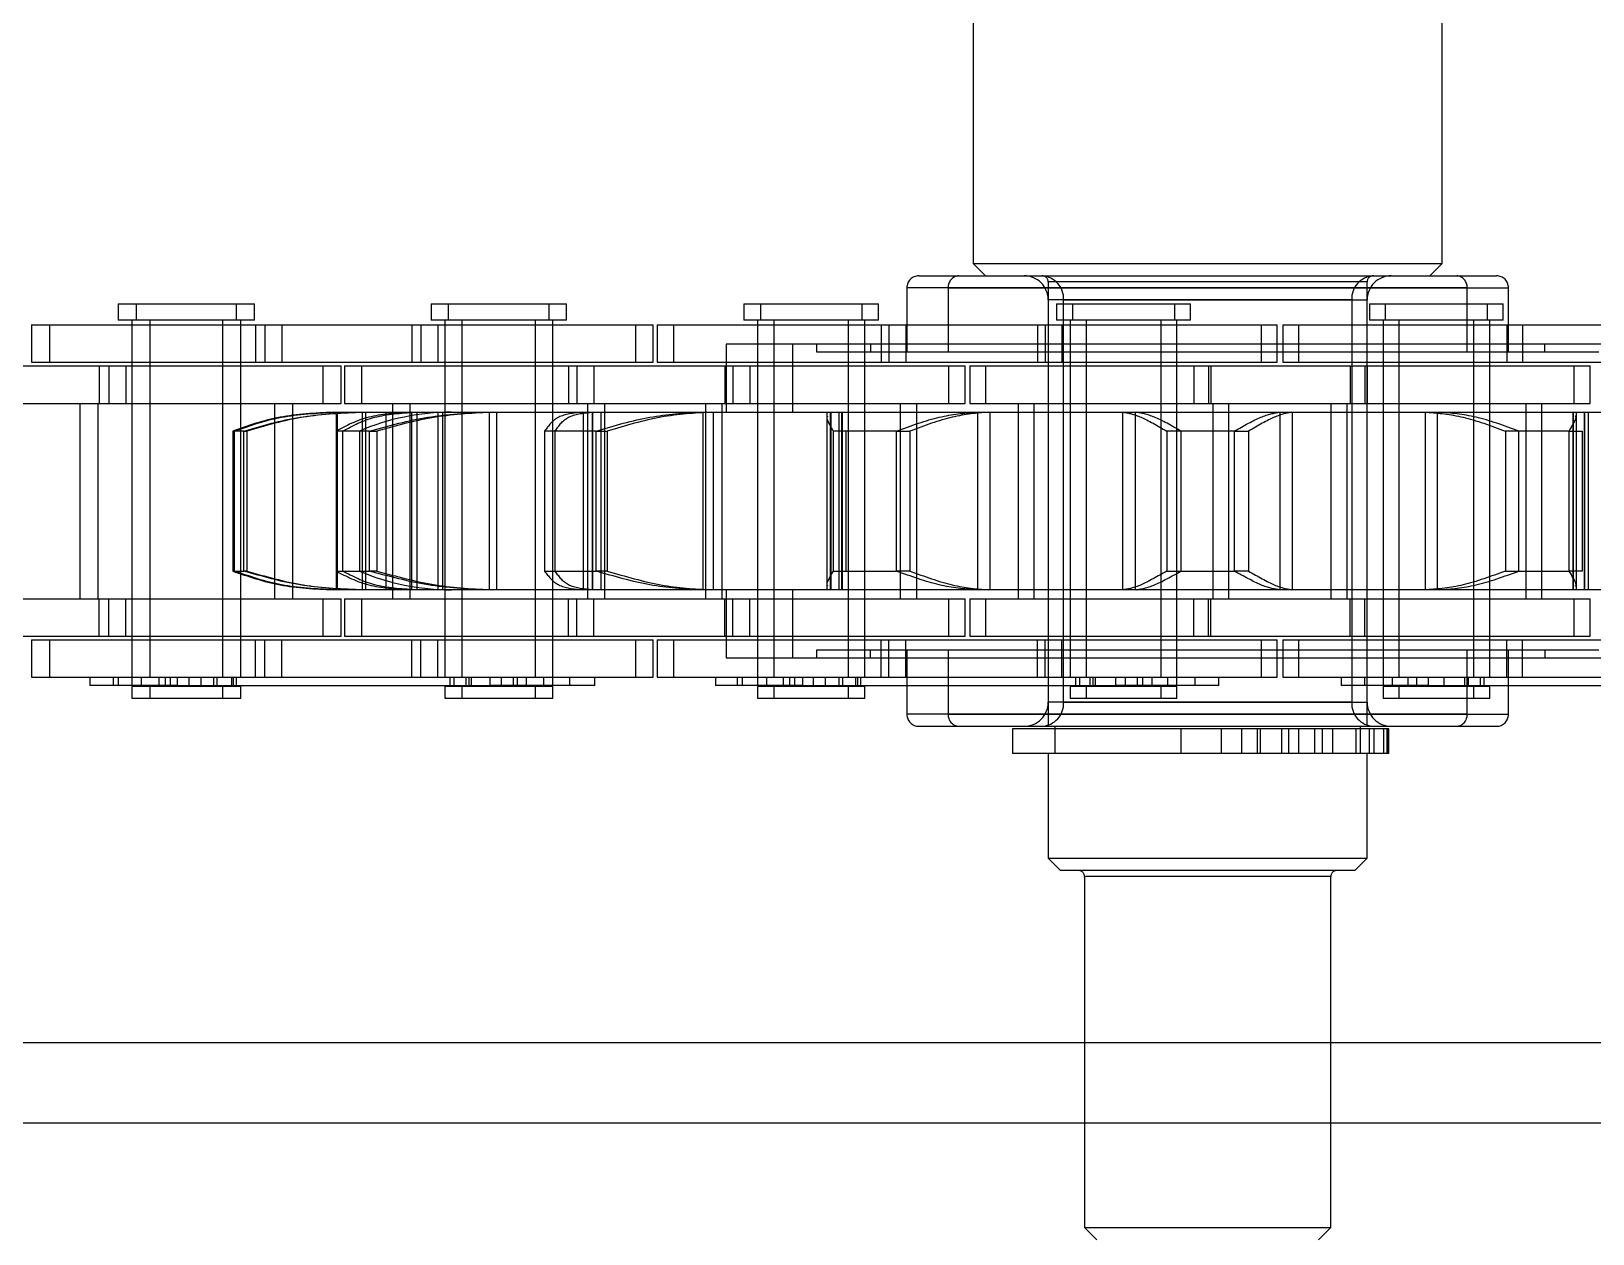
# Model space of a CAD drawing. Header units: metres. Extents: x 0 to 21025, y 0 to 14850.
# Drawn here: x 2327.8 to 2391.2, y 9051.6 to 9100.5 of the extents above; entities that cross this region are included whole.
import ezdxf

# ---------------------------------------------------------------- set-up
doc = ezdxf.new("R2010")
doc.units = ezdxf.units.M
doc.header["$LTSCALE"] = 25
doc.linetypes.add('HIDDEN2', pattern=[4.7625, 3.175, -1.5875])
doc.layers.add('SL4', color=4, linetype='Continuous')
doc.layers.add('ST1', color=7, linetype='HIDDEN2')

msp = doc.modelspace()

# ---------------------------------------------------------------- linework, layer by layer
at = {"layer": 'SL4'}
msp.add_line((2085.802, 9056.144), (2875.564, 9056.144), dxfattribs=at)
at = {"layer": 'ST1'}
for p, q in [((2366.039, 9121.619), (2366.039, 9091.029)), ((2385.089, 9091.029), (2385.089, 9121.619)), ((2366.039, 9091.029), (2383.778, 9091.029)), ((2366.039, 9091.029), (2366.539, 9090.529)), ((2383.778, 9091.029), (2385.089, 9091.029)), ((2384.589, 9090.529), (2385.089, 9091.029)), ((2386.098, 9090.04), (2363.349, 9090.04)), ((2363.349, 9090.04), (2363.349, 9087.44)), ((2363.838, 9090.529), (2385.677, 9090.529)), ((2365.03, 9090.04), (2365.03, 9087.44)), ((2365.03, 9090.04), (2387.779, 9090.04)), ((2369.089, 9090.279), (2369.089, 9072.239)), ((2382.032, 9090.279), (2369.096, 9090.279)), ((2382.039, 9072.239), (2382.039, 9090.279)), ((2385.677, 9090.529), (2387.291, 9090.529)), ((2386.098, 9087.44), (2386.098, 9090.04)), ((2387.779, 9087.44), (2387.779, 9090.04)), ((2369.089, 9089.551), (2369.089, 9073.216)), ((2381.413, 9089.551), (2369.094, 9089.551)), ((2369.716, 9073.216), (2369.716, 9089.551)), ((2369.716, 9089.551), (2382.034, 9089.551)), ((2381.413, 9089.551), (2381.413, 9073.216)), ((2382.039, 9073.216), (2382.039, 9089.551)), ((2331.332, 9089.384), (2336.129, 9089.384)), ((2331.332, 9089.384), (2331.332, 9088.725)), ((2332.062, 9089.384), (2332.062, 9088.725)), ((2336.129, 9089.384), (2336.859, 9089.384)), ((2336.129, 9088.725), (2336.129, 9089.384)), ((2336.859, 9088.725), (2336.859, 9089.384)), ((2344.032, 9089.384), (2348.829, 9089.384)), ((2344.032, 9089.384), (2344.032, 9088.725)), ((2344.732, 9089.384), (2344.732, 9088.725)), ((2348.829, 9089.384), (2349.529, 9089.384)), ((2348.829, 9088.725), (2348.829, 9089.384)), ((2349.529, 9088.725), (2349.529, 9089.384)), ((2356.732, 9089.384), (2361.529, 9089.384)), ((2356.732, 9089.384), (2356.732, 9088.725)), ((2357.402, 9089.384), (2357.402, 9088.725)), ((2361.529, 9089.384), (2362.199, 9089.384)), ((2361.529, 9088.725), (2361.529, 9089.384)), ((2362.199, 9088.725), (2362.199, 9089.384)), ((2369.432, 9089.384), (2374.229, 9089.384)), ((2369.432, 9089.384), (2369.432, 9088.725)), ((2370.072, 9089.384), (2370.072, 9088.725)), ((2374.229, 9089.384), (2374.869, 9089.384)), ((2374.229, 9088.725), (2374.229, 9089.384)), ((2374.869, 9088.725), (2374.869, 9089.384)), ((2382.132, 9089.384), (2386.929, 9089.384)), ((2382.132, 9089.384), (2382.132, 9088.725)), ((2382.771, 9089.384), (2382.771, 9088.725)), ((2386.929, 9089.384), (2387.568, 9089.384)), ((2386.929, 9088.725), (2386.929, 9089.384)), ((2387.568, 9088.725), (2387.568, 9089.384)), ((2327.811, 9088.541), (2336.906, 9088.541)), ((2327.811, 9088.541), (2327.811, 9087.021)), ((2328.54, 9088.541), (2328.54, 9087.021)), ((2336.129, 9088.725), (2331.332, 9088.725)), ((2331.886, 9088.725), (2331.886, 9074.227)), ((2331.886, 9088.541), (2331.886, 9087.021)), ((2332.615, 9088.725), (2332.615, 9074.227)), ((2332.615, 9088.541), (2332.615, 9087.021)), ((2335.576, 9074.227), (2335.576, 9088.725)), ((2335.576, 9087.021), (2335.576, 9088.541)), ((2336.859, 9088.725), (2336.129, 9088.725)), ((2336.305, 9074.227), (2336.305, 9088.725)), ((2336.305, 9087.021), (2336.305, 9088.541)), ((2336.906, 9088.541), (2336.906, 9087.021)), ((2336.906, 9088.541), (2343.256, 9088.541)), ((2337.285, 9088.541), (2337.285, 9087.021)), ((2337.971, 9088.541), (2337.971, 9087.021)), ((2343.256, 9088.541), (2343.256, 9087.021)), ((2343.256, 9088.541), (2352.351, 9088.541)), ((2343.62, 9088.541), (2343.62, 9087.021)), ((2348.829, 9088.725), (2344.032, 9088.725)), ((2344.306, 9088.541), (2344.306, 9087.021)), ((2344.586, 9088.725), (2344.586, 9074.227)), ((2344.586, 9088.541), (2344.586, 9087.021)), ((2345.285, 9088.725), (2345.285, 9074.227)), ((2345.285, 9088.541), (2345.285, 9087.021)), ((2348.276, 9074.227), (2348.276, 9088.725)), ((2348.276, 9087.021), (2348.276, 9088.541)), ((2349.529, 9088.725), (2348.829, 9088.725)), ((2348.975, 9074.227), (2348.975, 9088.725)), ((2348.975, 9087.021), (2348.975, 9088.541)), ((2352.351, 9088.541), (2353.05, 9088.541)), ((2352.351, 9087.021), (2352.351, 9088.541)), ((2353.05, 9087.021), (2353.05, 9088.541)), ((2353.211, 9088.541), (2362.306, 9088.541)), ((2353.211, 9088.541), (2353.211, 9087.021)), ((2353.88, 9088.541), (2353.88, 9087.021)), ((2361.529, 9088.725), (2356.732, 9088.725)), ((2357.286, 9088.725), (2357.286, 9074.227)), ((2357.286, 9088.541), (2357.286, 9087.021)), ((2357.955, 9088.725), (2357.955, 9074.227)), ((2357.955, 9088.541), (2357.955, 9087.021)), ((2360.976, 9074.227), (2360.976, 9088.725)), ((2360.976, 9087.021), (2360.976, 9088.541)), ((2362.199, 9088.725), (2361.529, 9088.725)), ((2361.645, 9074.227), (2361.645, 9088.725)), ((2361.645, 9087.021), (2361.645, 9088.541)), ((2362.306, 9088.541), (2362.306, 9087.021)), ((2362.306, 9088.541), (2368.656, 9088.541)), ((2362.625, 9088.541), (2362.625, 9087.021)), ((2363.311, 9088.541), (2363.311, 9087.021)), ((2368.656, 9088.541), (2368.656, 9087.021)), ((2368.656, 9088.541), (2377.751, 9088.541)), ((2368.96, 9088.541), (2368.96, 9087.021)), ((2374.229, 9088.725), (2369.432, 9088.725)), ((2369.646, 9088.541), (2369.646, 9087.021)), ((2369.986, 9088.725), (2369.986, 9074.227)), ((2369.986, 9088.541), (2369.986, 9087.021)), ((2370.625, 9088.725), (2370.625, 9074.227)), ((2370.625, 9088.541), (2370.625, 9087.021)), ((2373.676, 9074.227), (2373.676, 9088.725)), ((2373.676, 9087.021), (2373.676, 9088.541)), ((2374.869, 9088.725), (2374.229, 9088.725)), ((2374.315, 9074.227), (2374.315, 9088.725)), ((2374.315, 9087.021), (2374.315, 9088.541)), ((2377.751, 9088.541), (2378.39, 9088.541)), ((2377.751, 9087.021), (2377.751, 9088.541)), ((2378.39, 9087.021), (2378.39, 9088.541)), ((2378.611, 9088.541), (2387.706, 9088.541)), ((2378.611, 9088.541), (2378.611, 9087.021)), ((2379.25, 9088.541), (2379.25, 9087.021)), ((2386.929, 9088.725), (2382.132, 9088.725)), ((2382.686, 9088.725), (2382.686, 9074.227)), ((2382.686, 9088.541), (2382.686, 9087.021)), ((2383.325, 9088.725), (2383.325, 9074.227)), ((2383.325, 9088.541), (2383.325, 9087.021)), ((2386.376, 9074.227), (2386.376, 9088.725)), ((2386.376, 9087.021), (2386.376, 9088.541)), ((2387.568, 9088.725), (2386.929, 9088.725)), ((2387.015, 9074.227), (2387.015, 9088.725)), ((2387.015, 9087.021), (2387.015, 9088.541)), ((2387.706, 9088.541), (2387.706, 9087.021)), ((2387.706, 9088.541), (2394.056, 9088.541)), ((2388.345, 9088.541), (2388.345, 9087.021)), ((2392.419, 9087.759), (2356.02, 9087.759)), ((2356.02, 9087.759), (2356.02, 9084.989)), ((2358.71, 9087.759), (2358.71, 9084.989)), ((2359.685, 9087.759), (2359.685, 9087.44)), ((2361.87, 9087.759), (2361.87, 9087.44)), ((2389.258, 9087.44), (2389.258, 9087.759)), ((2324.206, 9086.869), (2330.556, 9086.869)), ((2327.811, 9087.021), (2336.906, 9087.021)), ((2330.556, 9086.869), (2330.556, 9085.349)), ((2330.556, 9086.869), (2339.651, 9086.869)), ((2330.95, 9086.869), (2330.95, 9085.349)), ((2331.636, 9086.869), (2331.636, 9085.349)), ((2331.886, 9086.869), (2331.886, 9085.349)), ((2332.615, 9086.869), (2332.615, 9085.349)), ((2335.576, 9085.349), (2335.576, 9086.869)), ((2336.305, 9085.349), (2336.305, 9086.869)), ((2336.906, 9087.021), (2343.256, 9087.021)), ((2339.651, 9086.869), (2340.38, 9086.869)), ((2339.651, 9085.349), (2339.651, 9086.869)), ((2340.38, 9085.349), (2340.38, 9086.869)), ((2340.511, 9086.869), (2349.606, 9086.869)), ((2340.511, 9086.869), (2340.511, 9085.349)), ((2341.21, 9086.869), (2341.21, 9085.349)), ((2343.256, 9087.021), (2352.351, 9087.021)), ((2344.586, 9086.869), (2344.586, 9085.349)), ((2345.285, 9086.869), (2345.285, 9085.349)), ((2348.276, 9085.349), (2348.276, 9086.869)), ((2348.975, 9085.349), (2348.975, 9086.869)), ((2349.606, 9086.869), (2349.606, 9085.349)), ((2349.606, 9086.869), (2355.956, 9086.869)), ((2349.955, 9086.869), (2349.955, 9085.349)), ((2350.641, 9086.869), (2350.641, 9085.349)), ((2352.351, 9087.021), (2353.05, 9087.021)), ((2353.211, 9087.021), (2362.306, 9087.021)), ((2355.956, 9086.869), (2355.956, 9085.349)), ((2355.956, 9086.869), (2365.051, 9086.869)), ((2356.29, 9086.869), (2356.29, 9085.349)), ((2356.976, 9086.869), (2356.976, 9085.349)), ((2357.286, 9086.869), (2357.286, 9085.349)), ((2357.955, 9086.869), (2357.955, 9085.349)), ((2359.685, 9087.44), (2389.258, 9087.44)), ((2360.976, 9085.349), (2360.976, 9086.869)), ((2361.645, 9085.349), (2361.645, 9086.869)), ((2362.306, 9087.021), (2368.656, 9087.021)), ((2365.051, 9086.869), (2365.72, 9086.869)), ((2365.051, 9085.349), (2365.051, 9086.869)), ((2365.72, 9085.349), (2365.72, 9086.869)), ((2365.911, 9086.869), (2375.006, 9086.869)), ((2365.911, 9086.869), (2365.911, 9085.349)), ((2366.55, 9086.869), (2366.55, 9085.349)), ((2368.656, 9087.021), (2377.751, 9087.021)), ((2369.986, 9086.869), (2369.986, 9085.349)), ((2370.625, 9086.869), (2370.625, 9085.349)), ((2373.676, 9085.349), (2373.676, 9086.869)), ((2374.315, 9085.349), (2374.315, 9086.869)), ((2375.006, 9086.869), (2375.006, 9085.349)), ((2375.006, 9086.869), (2381.356, 9086.869)), ((2375.595, 9086.869), (2375.595, 9085.349)), ((2375.695, 9086.869), (2375.695, 9085.349)), ((2377.751, 9087.021), (2378.39, 9087.021)), ((2378.611, 9087.021), (2387.706, 9087.021)), ((2381.356, 9086.869), (2381.356, 9085.349)), ((2381.356, 9086.869), (2390.451, 9086.869)), ((2381.945, 9086.869), (2381.945, 9085.349)), ((2382.045, 9086.869), (2382.045, 9085.349)), ((2382.686, 9086.869), (2382.686, 9085.349)), ((2383.325, 9086.869), (2383.325, 9085.349)), ((2386.376, 9085.349), (2386.376, 9086.869)), ((2387.015, 9085.349), (2387.015, 9086.869)), ((2387.706, 9087.021), (2394.056, 9087.021)), ((2389.258, 9087.44), (2391.444, 9087.44)), ((2390.451, 9086.869), (2391.09, 9086.869)), ((2390.451, 9085.349), (2390.451, 9086.869)), ((2391.09, 9085.349), (2391.09, 9086.869)), ((2324.206, 9085.349), (2330.556, 9085.349)), ((2329.771, 9085.349), (2329.771, 9077.419)), ((2330.5, 9085.349), (2330.5, 9077.419)), ((2330.556, 9085.349), (2339.651, 9085.349)), ((2331.886, 9085.349), (2331.886, 9077.419)), ((2332.615, 9085.349), (2332.615, 9077.419)), ((2335.576, 9077.419), (2335.576, 9085.349)), ((2336.305, 9077.419), (2336.305, 9085.349)), ((2337.691, 9077.419), (2337.691, 9085.349)), ((2338.42, 9077.419), (2338.42, 9085.349)), ((2339.651, 9085.349), (2340.38, 9085.349)), ((2340.066, 9084.989), (2341.12, 9084.989)), ((2340.186, 9077.779), (2340.186, 9084.989)), ((2340.229, 9077.779), (2340.229, 9084.989)), ((2340.511, 9085.349), (2349.606, 9085.349)), ((2341.12, 9084.989), (2341.249, 9084.989)), ((2341.249, 9077.779), (2341.249, 9084.989)), ((2341.249, 9084.989), (2343.159, 9084.989)), ((2341.384, 9077.779), (2341.384, 9084.989)), ((2342.206, 9077.779), (2342.206, 9084.989)), ((2342.471, 9085.349), (2342.471, 9077.419)), ((2343.159, 9084.989), (2346.284, 9084.989)), ((2343.17, 9085.349), (2343.17, 9077.419)), ((2343.255, 9077.779), (2343.255, 9084.989)), ((2343.471, 9077.779), (2343.471, 9084.989)), ((2344.323, 9077.779), (2344.323, 9084.989)), ((2344.504, 9077.779), (2344.504, 9084.989)), ((2344.586, 9085.349), (2344.586, 9077.419)), ((2345.285, 9085.349), (2345.285, 9077.419)), ((2346.284, 9084.989), (2346.408, 9084.989)), ((2346.408, 9077.779), (2346.408, 9084.989)), ((2346.408, 9084.989), (2350.161, 9084.989)), ((2346.704, 9077.779), (2346.704, 9084.989)), ((2348.276, 9077.419), (2348.276, 9085.349)), ((2348.975, 9077.419), (2348.975, 9085.349)), ((2349.606, 9085.349), (2355.956, 9085.349)), ((2350.161, 9084.989), (2354.98, 9084.989)), ((2350.221, 9077.779), (2350.221, 9084.989)), ((2350.391, 9077.419), (2350.391, 9085.349)), ((2350.583, 9077.779), (2350.583, 9084.989)), ((2350.598, 9077.779), (2350.598, 9084.989)), ((2350.939, 9077.779), (2350.939, 9084.989)), ((2351.09, 9077.419), (2351.09, 9085.349)), ((2354.98, 9084.989), (2355.084, 9084.989)), ((2355.084, 9077.779), (2355.084, 9084.989)), ((2355.084, 9084.989), (2360.227, 9084.989)), ((2355.171, 9085.349), (2355.171, 9077.419)), ((2355.506, 9077.779), (2355.506, 9084.989)), ((2355.84, 9085.349), (2355.84, 9077.419)), ((2355.956, 9085.349), (2365.051, 9085.349)), ((2357.286, 9085.349), (2357.286, 9077.419)), ((2357.955, 9085.349), (2357.955, 9077.419)), ((2360.097, 9084.991), (2360.097, 9077.776)), ((2360.227, 9084.989), (2366.159, 9084.989)), ((2360.244, 9077.779), (2360.244, 9084.989)), ((2360.275, 9077.779), (2360.275, 9084.989)), ((2360.592, 9084.991), (2360.592, 9077.776)), ((2360.709, 9077.779), (2360.709, 9084.989)), ((2360.734, 9077.779), (2360.734, 9084.989)), ((2360.976, 9077.419), (2360.976, 9085.349)), ((2361.645, 9077.419), (2361.645, 9085.349)), ((2363.091, 9077.419), (2363.091, 9085.349)), ((2363.76, 9077.419), (2363.76, 9085.349)), ((2365.051, 9085.349), (2365.72, 9085.349)), ((2365.911, 9085.349), (2375.006, 9085.349)), ((2366.159, 9084.989), (2366.23, 9084.989)), ((2366.23, 9077.779), (2366.23, 9084.989)), ((2366.23, 9084.989), (2372.115, 9084.989)), ((2366.727, 9077.779), (2366.727, 9084.989)), ((2367.871, 9085.349), (2367.871, 9077.419)), ((2368.51, 9085.349), (2368.51, 9077.419)), ((2369.986, 9085.349), (2369.986, 9077.419)), ((2370.625, 9085.349), (2370.625, 9077.419)), ((2372.115, 9077.779), (2372.115, 9084.989)), ((2372.115, 9084.989), (2372.143, 9084.989)), ((2372.143, 9084.989), (2378.472, 9084.989)), ((2372.627, 9077.779), (2372.627, 9084.989)), ((2373.676, 9077.419), (2373.676, 9085.349)), ((2374.315, 9077.419), (2374.315, 9085.349)), ((2375.006, 9085.349), (2381.356, 9085.349)), ((2375.791, 9077.419), (2375.791, 9085.349)), ((2376.43, 9077.419), (2376.43, 9085.349)), ((2378.472, 9084.989), (2378.502, 9084.989)), ((2378.502, 9077.779), (2378.502, 9084.989)), ((2378.502, 9084.989), (2384.402, 9084.989)), ((2379.013, 9077.779), (2379.013, 9084.989)), ((2380.571, 9085.349), (2380.571, 9077.419)), ((2381.21, 9085.349), (2381.21, 9077.419)), ((2381.356, 9085.349), (2390.451, 9085.349)), ((2382.686, 9085.349), (2382.686, 9077.419)), ((2383.325, 9085.349), (2383.325, 9077.419)), ((2384.402, 9077.779), (2384.402, 9084.989)), ((2384.402, 9084.989), (2384.471, 9084.989)), ((2384.471, 9084.989), (2390.435, 9084.989)), ((2384.898, 9077.779), (2384.898, 9084.989)), ((2386.376, 9077.419), (2386.376, 9085.349)), ((2387.015, 9077.419), (2387.015, 9085.349)), ((2388.491, 9077.419), (2388.491, 9085.349)), ((2389.13, 9077.419), (2389.13, 9085.349)), ((2390.394, 9084.989), (2390.394, 9077.779)), ((2390.419, 9077.779), (2390.419, 9084.989)), ((2390.435, 9084.989), (2395.623, 9084.989)), ((2390.451, 9085.349), (2391.09, 9085.349)), ((2390.537, 9077.776), (2390.537, 9084.991)), ((2390.853, 9084.989), (2390.853, 9077.779)), ((2390.884, 9077.779), (2390.884, 9084.989)), ((2391.031, 9077.776), (2391.031, 9084.991)), ((2336.433, 9084.227), (2335.977, 9084.227)), ((2335.977, 9084.227), (2335.977, 9078.541)), ((2336.057, 9078.541), (2336.057, 9084.227)), ((2336.433, 9078.541), (2336.433, 9084.227)), ((2336.433, 9084.227), (2336.553, 9084.227)), ((2336.553, 9084.227), (2336.553, 9078.541)), ((2341.529, 9084.227), (2340.175, 9084.227)), ((2340.175, 9084.227), (2340.175, 9078.541)), ((2340.447, 9078.541), (2340.447, 9084.227)), ((2341.121, 9084.227), (2341.121, 9078.541)), ((2341.529, 9078.541), (2341.529, 9084.227)), ((2341.529, 9084.227), (2341.835, 9084.227)), ((2341.835, 9084.227), (2341.835, 9078.541)), ((2350.73, 9084.227), (2348.641, 9084.227)), ((2348.641, 9084.227), (2348.641, 9078.541)), ((2349.071, 9078.541), (2349.071, 9084.227)), ((2350.73, 9078.541), (2350.73, 9084.227)), ((2350.73, 9084.227), (2351.185, 9084.227)), ((2351.185, 9084.227), (2351.185, 9078.541)), ((2362.926, 9084.227), (2360.355, 9084.227)), ((2360.355, 9084.227), (2360.355, 9078.541)), ((2360.892, 9078.541), (2360.892, 9084.227)), ((2362.926, 9078.541), (2362.926, 9084.227)), ((2362.926, 9084.227), (2363.476, 9084.227)), ((2363.476, 9084.227), (2363.476, 9078.541)), ((2376.647, 9084.227), (2373.904, 9084.227)), ((2373.904, 9084.227), (2373.904, 9078.541)), ((2374.482, 9078.541), (2374.482, 9084.227)), ((2376.647, 9078.541), (2376.647, 9084.227)), ((2376.647, 9084.227), (2377.225, 9084.227)), ((2377.225, 9084.227), (2377.225, 9078.541)), ((2390.237, 9084.227), (2387.652, 9084.227)), ((2387.652, 9084.227), (2387.652, 9078.541)), ((2388.202, 9078.541), (2388.202, 9084.227)), ((2390.237, 9078.541), (2390.237, 9084.227)), ((2390.237, 9084.227), (2390.773, 9084.227)), ((2390.773, 9084.227), (2390.773, 9078.541)), ((2335.977, 9078.541), (2336.433, 9078.541)), ((2336.553, 9078.541), (2336.433, 9078.541)), ((2340.175, 9078.541), (2341.529, 9078.541)), ((2341.835, 9078.541), (2341.529, 9078.541)), ((2348.641, 9078.541), (2350.73, 9078.541)), ((2351.185, 9078.541), (2350.73, 9078.541)), ((2360.355, 9078.541), (2362.926, 9078.541)), ((2363.476, 9078.541), (2362.926, 9078.541)), ((2373.904, 9078.541), (2376.647, 9078.541)), ((2377.225, 9078.541), (2376.647, 9078.541)), ((2387.652, 9078.541), (2390.237, 9078.541)), ((2390.773, 9078.541), (2390.237, 9078.541)), ((2324.206, 9077.419), (2330.556, 9077.419)), ((2330.556, 9075.899), (2330.556, 9077.419)), ((2330.556, 9077.419), (2339.651, 9077.419)), ((2330.95, 9075.899), (2330.95, 9077.419)), ((2331.636, 9075.899), (2331.636, 9077.419)), ((2331.886, 9077.419), (2331.886, 9075.899)), ((2332.615, 9077.419), (2332.615, 9075.899)), ((2335.576, 9075.899), (2335.576, 9077.419)), ((2336.305, 9075.899), (2336.305, 9077.419)), ((2339.651, 9077.419), (2340.38, 9077.419)), ((2339.651, 9075.899), (2339.651, 9077.419)), ((2341.12, 9077.779), (2340.066, 9077.779)), ((2340.38, 9075.899), (2340.38, 9077.419)), ((2340.511, 9077.419), (2349.606, 9077.419)), ((2340.511, 9077.419), (2340.511, 9075.899)), ((2341.249, 9077.779), (2341.12, 9077.779)), ((2341.21, 9077.419), (2341.21, 9075.899)), ((2343.159, 9077.779), (2341.249, 9077.779)), ((2346.284, 9077.779), (2343.159, 9077.779)), ((2344.586, 9077.419), (2344.586, 9075.899)), ((2345.285, 9077.419), (2345.285, 9075.899)), ((2346.408, 9077.779), (2346.284, 9077.779)), ((2350.161, 9077.779), (2346.408, 9077.779)), ((2348.276, 9075.899), (2348.276, 9077.419)), ((2348.975, 9075.899), (2348.975, 9077.419)), ((2349.606, 9075.899), (2349.606, 9077.419)), ((2349.606, 9077.419), (2355.956, 9077.419)), ((2349.955, 9075.899), (2349.955, 9077.419)), ((2354.98, 9077.779), (2350.161, 9077.779)), ((2350.641, 9075.899), (2350.641, 9077.419)), ((2355.084, 9077.779), (2354.98, 9077.779)), ((2360.227, 9077.779), (2355.084, 9077.779)), ((2355.956, 9075.899), (2355.956, 9077.419)), ((2355.956, 9077.419), (2365.051, 9077.419)), ((2356.02, 9077.779), (2356.02, 9075.009)), ((2356.29, 9075.899), (2356.29, 9077.419)), ((2356.976, 9075.899), (2356.976, 9077.419)), ((2357.286, 9077.419), (2357.286, 9075.899)), ((2357.955, 9077.419), (2357.955, 9075.899)), ((2358.71, 9077.779), (2358.71, 9075.009)), ((2366.159, 9077.779), (2360.227, 9077.779)), ((2360.976, 9075.899), (2360.976, 9077.419)), ((2361.645, 9075.899), (2361.645, 9077.419)), ((2365.051, 9077.419), (2365.72, 9077.419)), ((2365.051, 9075.899), (2365.051, 9077.419)), ((2365.72, 9075.899), (2365.72, 9077.419)), ((2365.911, 9077.419), (2375.006, 9077.419)), ((2365.911, 9077.419), (2365.911, 9075.899)), ((2366.23, 9077.779), (2366.159, 9077.779)), ((2372.115, 9077.779), (2366.23, 9077.779)), ((2366.55, 9077.419), (2366.55, 9075.899)), ((2369.986, 9077.419), (2369.986, 9075.899)), ((2370.625, 9077.419), (2370.625, 9075.899)), ((2372.143, 9077.779), (2372.115, 9077.779)), ((2378.472, 9077.779), (2372.143, 9077.779)), ((2373.676, 9075.899), (2373.676, 9077.419)), ((2374.315, 9075.899), (2374.315, 9077.419)), ((2375.006, 9075.899), (2375.006, 9077.419)), ((2375.006, 9077.419), (2381.356, 9077.419)), ((2375.595, 9075.899), (2375.595, 9077.419)), ((2375.695, 9075.899), (2375.695, 9077.419)), ((2378.502, 9077.779), (2378.472, 9077.779)), ((2384.402, 9077.779), (2378.502, 9077.779)), ((2381.356, 9075.899), (2381.356, 9077.419)), ((2381.356, 9077.419), (2390.451, 9077.419)), ((2381.945, 9075.899), (2381.945, 9077.419)), ((2382.045, 9075.899), (2382.045, 9077.419)), ((2382.686, 9077.419), (2382.686, 9075.899)), ((2383.325, 9077.419), (2383.325, 9075.899)), ((2384.471, 9077.779), (2384.402, 9077.779)), ((2390.435, 9077.779), (2384.471, 9077.779)), ((2386.376, 9075.899), (2386.376, 9077.419)), ((2387.015, 9075.899), (2387.015, 9077.419)), ((2395.623, 9077.779), (2390.435, 9077.779)), ((2390.451, 9077.419), (2391.09, 9077.419)), ((2390.451, 9075.899), (2390.451, 9077.419)), ((2391.09, 9075.899), (2391.09, 9077.419)), ((2324.206, 9075.899), (2330.556, 9075.899)), ((2327.811, 9075.747), (2336.906, 9075.747)), ((2327.811, 9075.747), (2327.811, 9074.227)), ((2328.54, 9075.747), (2328.54, 9074.227)), ((2330.556, 9075.899), (2339.651, 9075.899)), ((2331.886, 9075.747), (2331.886, 9073.894)), ((2332.615, 9075.747), (2332.615, 9074.227)), ((2335.576, 9074.227), (2335.576, 9075.747)), ((2336.305, 9074.227), (2336.305, 9075.747)), ((2336.906, 9074.227), (2336.906, 9075.747)), ((2336.906, 9075.747), (2343.256, 9075.747)), ((2337.285, 9074.227), (2337.285, 9075.747)), ((2337.971, 9074.227), (2337.971, 9075.747)), ((2339.651, 9075.899), (2340.38, 9075.899)), ((2340.511, 9075.899), (2349.606, 9075.899)), ((2343.256, 9074.227), (2343.256, 9075.747)), ((2343.256, 9075.747), (2352.351, 9075.747)), ((2343.62, 9074.227), (2343.62, 9075.747)), ((2344.306, 9074.227), (2344.306, 9075.747)), ((2344.586, 9075.747), (2344.586, 9074.227)), ((2345.285, 9075.747), (2345.285, 9074.227)), ((2348.276, 9074.227), (2348.276, 9075.747)), ((2348.975, 9073.894), (2348.975, 9075.747)), ((2349.606, 9075.899), (2355.956, 9075.899)), ((2352.351, 9075.747), (2353.05, 9075.747)), ((2352.351, 9074.227), (2352.351, 9075.747)), ((2353.05, 9074.227), (2353.05, 9075.747)), ((2353.211, 9075.747), (2362.306, 9075.747)), ((2353.211, 9075.747), (2353.211, 9074.227)), ((2353.88, 9075.747), (2353.88, 9074.227)), ((2355.956, 9075.899), (2365.051, 9075.899)), ((2357.286, 9075.747), (2357.286, 9073.894)), ((2357.955, 9075.747), (2357.955, 9074.227)), ((2360.976, 9074.227), (2360.976, 9075.747)), ((2361.645, 9074.227), (2361.645, 9075.747)), ((2362.306, 9074.227), (2362.306, 9075.747)), ((2362.306, 9075.747), (2368.656, 9075.747)), ((2362.625, 9074.227), (2362.625, 9075.747)), ((2363.311, 9074.227), (2363.311, 9075.747)), ((2365.051, 9075.899), (2365.72, 9075.899)), ((2365.911, 9075.899), (2375.006, 9075.899)), ((2368.656, 9074.227), (2368.656, 9075.747)), ((2368.656, 9075.747), (2377.751, 9075.747)), ((2368.96, 9074.227), (2368.96, 9075.747)), ((2369.646, 9074.227), (2369.646, 9075.747)), ((2369.986, 9075.747), (2369.986, 9074.227)), ((2370.625, 9075.747), (2370.625, 9074.227)), ((2373.676, 9074.227), (2373.676, 9075.747)), ((2374.315, 9073.894), (2374.315, 9075.747)), ((2375.006, 9075.899), (2381.356, 9075.899)), ((2377.751, 9075.747), (2378.39, 9075.747)), ((2377.751, 9074.227), (2377.751, 9075.747)), ((2378.39, 9074.227), (2378.39, 9075.747)), ((2378.611, 9075.747), (2387.706, 9075.747)), ((2378.611, 9075.747), (2378.611, 9074.227)), ((2379.25, 9075.747), (2379.25, 9074.227)), ((2381.356, 9075.899), (2390.451, 9075.899)), ((2382.686, 9075.747), (2382.686, 9073.894)), ((2383.325, 9075.747), (2383.325, 9074.227)), ((2386.376, 9074.227), (2386.376, 9075.747)), ((2387.015, 9074.227), (2387.015, 9075.747)), ((2387.706, 9074.227), (2387.706, 9075.747)), ((2387.706, 9075.747), (2394.056, 9075.747)), ((2388.345, 9074.227), (2388.345, 9075.747)), ((2390.451, 9075.899), (2391.09, 9075.899)), ((2392.419, 9075.009), (2356.02, 9075.009)), ((2389.258, 9075.327), (2359.685, 9075.327)), ((2359.685, 9075.327), (2359.685, 9075.009)), ((2361.87, 9075.009), (2361.87, 9075.327)), ((2363.349, 9075.327), (2363.349, 9072.727)), ((2365.03, 9075.327), (2365.03, 9072.727)), ((2386.098, 9072.727), (2386.098, 9075.327)), ((2387.779, 9072.727), (2387.779, 9075.327)), ((2389.258, 9075.327), (2389.258, 9075.009)), ((2391.444, 9075.327), (2389.258, 9075.327)), ((2327.811, 9074.227), (2336.906, 9074.227)), ((2330.179, 9074.227), (2330.179, 9073.894)), ((2331.136, 9073.894), (2331.136, 9074.227)), ((2331.338, 9073.894), (2331.338, 9074.227)), ((2332.255, 9074.227), (2332.255, 9073.858)), ((2332.984, 9074.227), (2332.984, 9073.858)), ((2333.254, 9073.894), (2333.254, 9074.227)), ((2333.457, 9073.894), (2333.457, 9074.227)), ((2333.731, 9073.894), (2333.731, 9074.227)), ((2334.216, 9073.894), (2334.216, 9074.227)), ((2334.704, 9073.894), (2334.704, 9074.227)), ((2335.207, 9073.858), (2335.207, 9074.227)), ((2335.35, 9073.894), (2335.35, 9074.227)), ((2335.936, 9073.858), (2335.936, 9074.227)), ((2336.015, 9073.894), (2336.015, 9074.227)), ((2336.136, 9073.894), (2336.136, 9074.227)), ((2336.906, 9074.227), (2343.256, 9074.227)), ((2343.256, 9074.227), (2352.351, 9074.227)), ((2344.812, 9073.894), (2344.812, 9074.227)), ((2344.955, 9074.227), (2344.955, 9073.858)), ((2345.454, 9073.894), (2345.454, 9074.227)), ((2345.576, 9073.894), (2345.576, 9074.227)), ((2345.654, 9074.227), (2345.654, 9073.858)), ((2346.431, 9073.894), (2346.431, 9074.227)), ((2346.886, 9073.894), (2346.886, 9074.227)), ((2347.374, 9073.894), (2347.374, 9074.227)), ((2347.538, 9073.894), (2347.538, 9074.227)), ((2347.907, 9073.858), (2347.907, 9074.227)), ((2348.606, 9073.858), (2348.606, 9074.227)), ((2349.661, 9073.894), (2349.661, 9074.227)), ((2350.682, 9073.894), (2350.682, 9074.227)), ((2352.351, 9074.227), (2353.05, 9074.227)), ((2353.211, 9074.227), (2362.306, 9074.227)), ((2355.579, 9074.227), (2355.579, 9073.894)), ((2356.476, 9073.894), (2356.476, 9074.227)), ((2356.678, 9073.894), (2356.678, 9074.227)), ((2357.655, 9074.227), (2357.655, 9073.858)), ((2358.324, 9074.227), (2358.324, 9073.858)), ((2358.595, 9073.894), (2358.595, 9074.227)), ((2358.797, 9073.894), (2358.797, 9074.227)), ((2359.131, 9073.894), (2359.131, 9074.227)), ((2359.556, 9073.894), (2359.556, 9074.227)), ((2360.044, 9073.894), (2360.044, 9074.227)), ((2360.607, 9073.858), (2360.607, 9074.227)), ((2360.75, 9073.894), (2360.75, 9074.227)), ((2361.276, 9073.858), (2361.276, 9074.227)), ((2361.355, 9073.894), (2361.355, 9074.227)), ((2361.476, 9073.894), (2361.476, 9074.227)), ((2362.306, 9074.227), (2368.656, 9074.227)), ((2368.656, 9074.227), (2377.751, 9074.227)), ((2370.212, 9073.894), (2370.212, 9074.227)), ((2370.355, 9074.227), (2370.355, 9073.858)), ((2370.794, 9073.894), (2370.794, 9074.227)), ((2370.916, 9073.894), (2370.916, 9074.227)), ((2370.994, 9074.227), (2370.994, 9073.858)), ((2371.831, 9073.894), (2371.831, 9074.227)), ((2372.226, 9073.894), (2372.226, 9074.227)), ((2372.714, 9073.894), (2372.714, 9074.227)), ((2372.938, 9073.894), (2372.938, 9074.227)), ((2373.307, 9073.858), (2373.307, 9074.227)), ((2373.946, 9073.858), (2373.946, 9074.227)), ((2375.061, 9073.894), (2375.061, 9074.227)), ((2376.022, 9073.894), (2376.022, 9074.227)), ((2377.751, 9074.227), (2378.39, 9074.227)), ((2378.611, 9074.227), (2387.706, 9074.227)), ((2380.979, 9074.227), (2380.979, 9073.894)), ((2381.939, 9073.894), (2381.939, 9074.227)), ((2383.055, 9074.227), (2383.055, 9073.858)), ((2383.694, 9074.227), (2383.694, 9073.858)), ((2384.063, 9073.894), (2384.063, 9074.227)), ((2384.531, 9073.894), (2384.531, 9074.227)), ((2385.17, 9073.894), (2385.17, 9074.227)), ((2386.007, 9073.858), (2386.007, 9074.227)), ((2386.15, 9073.894), (2386.15, 9074.227)), ((2386.646, 9073.858), (2386.646, 9074.227)), ((2386.789, 9073.894), (2386.789, 9074.227)), ((2387.706, 9074.227), (2394.056, 9074.227)), ((2333.731, 9073.894), (2330.179, 9073.894)), ((2335.576, 9073.858), (2331.886, 9073.858)), ((2331.886, 9073.858), (2331.886, 9073.384)), ((2332.615, 9073.858), (2332.615, 9073.384)), ((2333.731, 9073.894), (2346.431, 9073.894)), ((2336.305, 9073.858), (2335.576, 9073.858)), ((2335.576, 9073.384), (2335.576, 9073.858)), ((2336.305, 9073.384), (2336.305, 9073.858)), ((2348.276, 9073.858), (2344.586, 9073.858)), ((2344.586, 9073.858), (2344.586, 9073.384)), ((2345.285, 9073.858), (2345.285, 9073.384)), ((2349.661, 9073.894), (2346.431, 9073.894)), ((2348.975, 9073.858), (2348.276, 9073.858)), ((2348.276, 9073.384), (2348.276, 9073.858)), ((2348.975, 9073.384), (2348.975, 9073.858)), ((2350.682, 9073.894), (2349.661, 9073.894)), ((2359.131, 9073.894), (2355.579, 9073.894)), ((2360.976, 9073.858), (2357.286, 9073.858)), ((2357.286, 9073.858), (2357.286, 9073.384)), ((2357.955, 9073.858), (2357.955, 9073.384)), ((2359.131, 9073.894), (2371.831, 9073.894)), ((2361.645, 9073.858), (2360.976, 9073.858)), ((2360.976, 9073.384), (2360.976, 9073.858)), ((2361.645, 9073.384), (2361.645, 9073.858)), ((2373.676, 9073.858), (2369.986, 9073.858)), ((2369.986, 9073.858), (2369.986, 9073.384)), ((2370.625, 9073.858), (2370.625, 9073.384)), ((2375.061, 9073.894), (2371.831, 9073.894)), ((2374.315, 9073.858), (2373.676, 9073.858)), ((2373.676, 9073.384), (2373.676, 9073.858)), ((2374.315, 9073.384), (2374.315, 9073.858)), ((2376.022, 9073.894), (2375.061, 9073.894)), ((2384.531, 9073.894), (2380.979, 9073.894)), ((2386.376, 9073.858), (2382.686, 9073.858)), ((2382.686, 9073.858), (2382.686, 9073.384)), ((2383.325, 9073.858), (2383.325, 9073.384)), ((2384.531, 9073.894), (2397.231, 9073.894)), ((2387.015, 9073.858), (2386.376, 9073.858)), ((2386.376, 9073.384), (2386.376, 9073.858)), ((2387.015, 9073.384), (2387.015, 9073.858)), ((2331.886, 9073.384), (2335.576, 9073.384)), ((2335.576, 9073.384), (2336.305, 9073.384)), ((2344.586, 9073.384), (2348.276, 9073.384)), ((2348.276, 9073.384), (2348.975, 9073.384)), ((2357.286, 9073.384), (2360.976, 9073.384)), ((2360.976, 9073.384), (2361.645, 9073.384)), ((2381.413, 9073.216), (2369.094, 9073.216)), ((2369.716, 9073.216), (2382.034, 9073.216)), ((2369.986, 9073.384), (2373.676, 9073.384)), ((2373.676, 9073.384), (2374.315, 9073.384)), ((2382.686, 9073.384), (2386.376, 9073.384)), ((2386.376, 9073.384), (2387.015, 9073.384)), ((2386.098, 9072.727), (2363.349, 9072.727)), ((2365.03, 9072.727), (2387.779, 9072.727)), ((2363.838, 9072.239), (2385.677, 9072.239)), ((2382.926, 9072.139), (2367.639, 9072.139)), ((2367.639, 9072.139), (2367.639, 9071.139)), ((2369.364, 9072.239), (2369.364, 9071.139)), ((2369.364, 9072.139), (2369.364, 9071.139)), ((2374.471, 9072.139), (2374.471, 9071.139)), ((2376.109, 9072.139), (2376.109, 9071.139)), ((2376.934, 9072.139), (2376.934, 9071.139)), ((2377.568, 9072.139), (2377.568, 9071.139)), ((2377.692, 9072.139), (2377.692, 9071.139)), ((2378.563, 9072.139), (2378.563, 9071.139)), ((2378.841, 9072.139), (2378.841, 9071.139)), ((2379.268, 9071.139), (2379.268, 9072.139)), ((2379.896, 9072.139), (2379.896, 9071.139)), ((2380.207, 9072.139), (2380.207, 9071.139)), ((2380.638, 9072.139), (2380.638, 9071.139)), ((2381.596, 9071.139), (2381.596, 9072.139)), ((2381.764, 9071.139), (2381.764, 9072.239)), ((2381.764, 9071.139), (2381.764, 9072.139)), ((2382.122, 9072.139), (2382.122, 9071.139)), ((2382.311, 9072.139), (2382.311, 9071.139)), ((2382.314, 9072.139), (2382.314, 9071.139)), ((2382.701, 9072.139), (2382.701, 9071.139)), ((2382.834, 9072.139), (2382.834, 9071.139)), ((2382.894, 9071.139), (2382.894, 9072.139)), ((2382.926, 9071.139), (2382.926, 9072.139)), ((2385.677, 9072.239), (2387.291, 9072.239)), ((2382.926, 9071.139), (2367.639, 9071.139)), ((2369.089, 9071.139), (2369.089, 9066.884)), ((2382.039, 9066.884), (2382.039, 9071.139)), ((2369.089, 9066.884), (2381.148, 9066.884)), ((2369.089, 9066.884), (2369.589, 9066.384)), ((2381.148, 9066.884), (2382.039, 9066.884)), ((2381.539, 9066.384), (2382.039, 9066.884)), ((2380.717, 9066.384), (2369.589, 9066.384)), ((2370.564, 9066.134), (2370.564, 9051.884)), ((2380.564, 9066.134), (2370.601, 9066.134)), ((2380.564, 9051.884), (2380.564, 9066.134)), ((2381.539, 9066.384), (2380.717, 9066.384)), ((2875.564, 9059.381), (1875.564, 9059.381)), ((2085.802, 9056.144), (2875.564, 9056.144)), ((2370.564, 9051.884), (2379.876, 9051.884)), ((2370.564, 9051.884), (2371.064, 9051.384)), ((2379.876, 9051.884), (2380.564, 9051.884)), ((2380.064, 9051.384), (2380.564, 9051.884))]:
    msp.add_line(p, q, dxfattribs=at)
for centre, radius, start, end in [((2363.838, 9090.04), 0.489, 90, 180), ((2365.488, 9090.071), 0.459, 94.53893, 183.91324), ((2368.112, 9089.551), 0.977, 0, 90), ((2368.783, 9089.596), 0.934, 357.23726, 86.94097), ((2368.839, 9090.279), 0.25, 0, 90), ((2382.345, 9089.596), 0.934, 93.05903, 182.76274), ((2383.016, 9089.551), 0.977, 90, 180), ((2382.289, 9090.279), 0.25, 90, 180), ((2385.64, 9090.071), 0.459, 356.08676, 85.46107), ((2387.291, 9090.04), 0.489, 0, 90), ((2344.872, 9075.371), 9.618, 90.09202, 112.96021), ((2344.872, 9087.396), 9.618, 247.03979, 269.90798), ((2368.112, 9073.216), 0.977, 270, 0), ((2368.783, 9073.171), 0.934, 273.05903, 2.76274), ((2382.345, 9073.171), 0.934, 177.23726, 266.94097), ((2383.016, 9073.216), 0.977, 180, 270), ((2363.838, 9072.727), 0.489, 180, 270), ((2365.488, 9072.696), 0.459, 176.08676, 265.46107), ((2385.64, 9072.696), 0.459, 274.53893, 3.91324), ((2387.291, 9072.727), 0.489, 270, 0), ((2370.314, 9066.134), 0.25, 0, 90), ((2380.814, 9066.134), 0.25, 90, 180)]:
    msp.add_arc(centre, radius, start, end, dxfattribs=at)
for points, knots in [([(2340.066, 9084.989), (2339.324, 9084.951), (2337.838, 9084.875), (2336.598, 9084.443), (2335.977, 9084.227)], [0, 0, 0, 0, 0.49948, 1, 1, 1, 1]), ([(2336.057, 9084.227), (2336.671, 9084.443), (2337.897, 9084.875), (2339.372, 9084.951), (2340.11, 9084.989)], [0, 0, 0, 0, 0.500152, 1, 1, 1, 1]), ([(2336.433, 9084.227), (2337.181, 9084.443), (2338.675, 9084.875), (2340.306, 9084.951), (2341.12, 9084.989)], [0, 0, 0, 0, 0.5005288, 1, 1, 1, 1]), ([(2341.254, 9084.989), (2340.439, 9084.951), (2338.806, 9084.875), (2337.305, 9084.443), (2336.553, 9084.227)], [0, 0, 0, 0, 0.499459, 1, 1, 1, 1]), ([(2343.159, 9084.989), (2342.58, 9084.951), (2341.42, 9084.875), (2340.59, 9084.443), (2340.175, 9084.227)], [0, 0, 0, 0, 0.4994271, 1, 1, 1, 1]), ([(2340.447, 9084.227), (2340.852, 9084.443), (2341.662, 9084.875), (2342.805, 9084.951), (2343.376, 9084.989)], [0, 0, 0, 0, 0.500133, 1, 1, 1, 1]), ([(2341.529, 9084.227), (2342.321, 9084.443), (2343.903, 9084.875), (2345.491, 9084.951), (2346.284, 9084.989)], [0, 0, 0, 0, 0.500514, 1, 1, 1, 1]), ([(2346.581, 9084.989), (2345.791, 9084.951), (2344.209, 9084.876), (2342.627, 9084.443), (2341.835, 9084.227)], [0, 0, 0, 0, 0.499098, 1, 1, 1, 1]), ([(2350.161, 9084.989), (2349.815, 9084.951), (2349.121, 9084.876), (2348.801, 9084.443), (2348.641, 9084.227)], [0, 0, 0, 0, 0.499098, 1, 1, 1, 1]), ([(2349.071, 9084.227), (2349.22, 9084.443), (2349.517, 9084.875), (2350.189, 9084.951), (2350.525, 9084.989)], [0, 0, 0, 0, 0.500534, 1, 1, 1, 1]), ([(2350.73, 9084.227), (2351.47, 9084.443), (2352.949, 9084.875), (2354.303, 9084.951), (2354.98, 9084.989)], [0, 0, 0, 0, 0.500261, 1, 1, 1, 1]), ([(2355.403, 9084.989), (2354.734, 9084.951), (2353.393, 9084.876), (2351.922, 9084.443), (2351.185, 9084.227)], [0, 0, 0, 0, 0.499124, 1, 1, 1, 1]), ([(2362.926, 9084.227), (2363.525, 9084.443), (2364.723, 9084.875), (2365.68, 9084.951), (2366.159, 9084.989)], [0, 0, 0, 0, 0.500133, 1, 1, 1, 1]), ([(2366.657, 9084.989), (2366.189, 9084.951), (2365.25, 9084.875), (2364.068, 9084.443), (2363.476, 9084.227)], [0, 0, 0, 0, 0.499464, 1, 1, 1, 1]), ([(2372.143, 9084.989), (2372.354, 9084.951), (2372.776, 9084.875), (2373.527, 9084.443), (2373.904, 9084.227)], [0, 0, 0, 0, 0.499479, 1, 1, 1, 1]), ([(2374.482, 9084.227), (2374.096, 9084.443), (2373.324, 9084.875), (2372.879, 9084.951), (2372.656, 9084.989)], [0, 0, 0, 0, 0.500372, 1, 1, 1, 1]), ([(2376.647, 9084.227), (2377.033, 9084.443), (2377.804, 9084.875), (2378.25, 9084.951), (2378.472, 9084.989)], [0, 0, 0, 0, 0.500372, 1, 1, 1, 1]), ([(2378.986, 9084.989), (2378.775, 9084.951), (2378.352, 9084.875), (2377.601, 9084.443), (2377.225, 9084.227)], [0, 0, 0, 0, 0.4994786, 1, 1, 1, 1]), ([(2384.471, 9084.989), (2384.94, 9084.951), (2385.878, 9084.875), (2387.06, 9084.443), (2387.652, 9084.227)], [0, 0, 0, 0, 0.499464, 1, 1, 1, 1]), ([(2388.202, 9084.227), (2387.603, 9084.443), (2386.406, 9084.875), (2385.448, 9084.951), (2384.969, 9084.989)], [0, 0, 0, 0, 0.500133, 1, 1, 1, 1]), ([(2360.126, 9084.823), (2360.117, 9084.812), (2360.057, 9084.743), (2360.218, 9084.464), (2360.355, 9084.227)], [0, 0, 0, 0, 0.151986, 1, 1, 1, 1]), ([(2390.237, 9084.227), (2390.381, 9084.46), (2390.564, 9084.757), (2390.51, 9084.826), (2390.499, 9084.841)], [0, 0, 0, 0, 0.78694, 1, 1, 1, 1]), ([(2335.977, 9078.541), (2336.598, 9078.324), (2337.838, 9077.892), (2339.324, 9077.816), (2340.066, 9077.779)], [0, 0, 0, 0, 0.500513, 1, 1, 1, 1]), ([(2340.11, 9077.779), (2339.373, 9077.816), (2337.898, 9077.892), (2336.672, 9078.324), (2336.057, 9078.541)], [0, 0, 0, 0, 0.499124, 1, 1, 1, 1]), ([(2341.12, 9077.779), (2340.306, 9077.816), (2338.676, 9077.892), (2337.181, 9078.324), (2336.433, 9078.541)], [0, 0, 0, 0, 0.499464, 1, 1, 1, 1]), ([(2336.553, 9078.541), (2337.305, 9078.324), (2338.806, 9077.892), (2340.439, 9077.816), (2341.254, 9077.779)], [0, 0, 0, 0, 0.500534, 1, 1, 1, 1]), ([(2340.175, 9078.541), (2340.59, 9078.324), (2341.42, 9077.892), (2342.58, 9077.816), (2343.159, 9077.779)], [0, 0, 0, 0, 0.500372, 1, 1, 1, 1]), ([(2343.376, 9077.779), (2342.806, 9077.816), (2341.663, 9077.892), (2340.852, 9078.324), (2340.447, 9078.541)], [0, 0, 0, 0, 0.499098, 1, 1, 1, 1]), ([(2346.284, 9077.779), (2345.491, 9077.816), (2343.903, 9077.892), (2342.321, 9078.324), (2341.529, 9078.541)], [0, 0, 0, 0, 0.499479, 1, 1, 1, 1]), ([(2341.835, 9078.541), (2342.626, 9078.324), (2344.208, 9077.892), (2345.79, 9077.816), (2346.581, 9077.779)], [0, 0, 0, 0, 0.500133, 1, 1, 1, 1]), ([(2348.641, 9078.541), (2348.801, 9078.324), (2349.12, 9077.892), (2349.814, 9077.816), (2350.161, 9077.779)], [0, 0, 0, 0, 0.500133, 1, 1, 1, 1]), ([(2350.525, 9077.779), (2350.189, 9077.816), (2349.517, 9077.892), (2349.22, 9078.324), (2349.071, 9078.541)], [0, 0, 0, 0, 0.4994593, 1, 1, 1, 1]), ([(2354.98, 9077.779), (2354.304, 9077.816), (2352.949, 9077.892), (2351.47, 9078.324), (2350.73, 9078.541)], [0, 0, 0, 0, 0.499419, 1, 1, 1, 1]), ([(2351.185, 9078.541), (2351.921, 9078.324), (2353.392, 9077.892), (2354.733, 9077.816), (2355.403, 9077.779)], [0, 0, 0, 0, 0.5001515, 1, 1, 1, 1]), ([(2360.355, 9078.541), (2360.219, 9078.304), (2360.057, 9078.024), (2360.117, 9077.955), (2360.126, 9077.944)], [0, 0, 0, 0, 0.847473, 1, 1, 1, 1]), ([(2366.159, 9077.779), (2365.681, 9077.816), (2364.723, 9077.892), (2363.526, 9078.324), (2362.926, 9078.541)], [0, 0, 0, 0, 0.499098, 1, 1, 1, 1]), ([(2363.476, 9078.541), (2364.068, 9078.324), (2365.25, 9077.892), (2366.189, 9077.816), (2366.657, 9077.779)], [0, 0, 0, 0, 0.500529, 1, 1, 1, 1]), ([(2373.904, 9078.541), (2373.527, 9078.324), (2372.776, 9077.892), (2372.354, 9077.816), (2372.143, 9077.779)], [0, 0, 0, 0, 0.500514, 1, 1, 1, 1]), ([(2372.656, 9077.779), (2372.879, 9077.816), (2373.324, 9077.892), (2374.095, 9078.324), (2374.482, 9078.541)], [0, 0, 0, 0, 0.4994271, 1, 1, 1, 1]), ([(2378.472, 9077.779), (2378.25, 9077.816), (2377.805, 9077.892), (2377.033, 9078.324), (2376.647, 9078.541)], [0, 0, 0, 0, 0.499427, 1, 1, 1, 1]), ([(2377.225, 9078.541), (2377.601, 9078.324), (2378.352, 9077.892), (2378.775, 9077.816), (2378.986, 9077.779)], [0, 0, 0, 0, 0.500514, 1, 1, 1, 1]), ([(2387.652, 9078.541), (2387.06, 9078.324), (2385.878, 9077.892), (2384.94, 9077.816), (2384.471, 9077.779)], [0, 0, 0, 0, 0.500529, 1, 1, 1, 1]), ([(2384.969, 9077.779), (2385.447, 9077.816), (2386.405, 9077.892), (2387.602, 9078.324), (2388.202, 9078.541)], [0, 0, 0, 0, 0.499098, 1, 1, 1, 1]), ([(2390.499, 9077.926), (2390.51, 9077.941), (2390.564, 9078.01), (2390.381, 9078.307), (2390.237, 9078.541)], [0, 0, 0, 0, 0.2130482, 1, 1, 1, 1])]:
    msp.add_open_spline(points, degree=3, knots=knots, dxfattribs=at)

doc.saveas('drawing.dxf')
